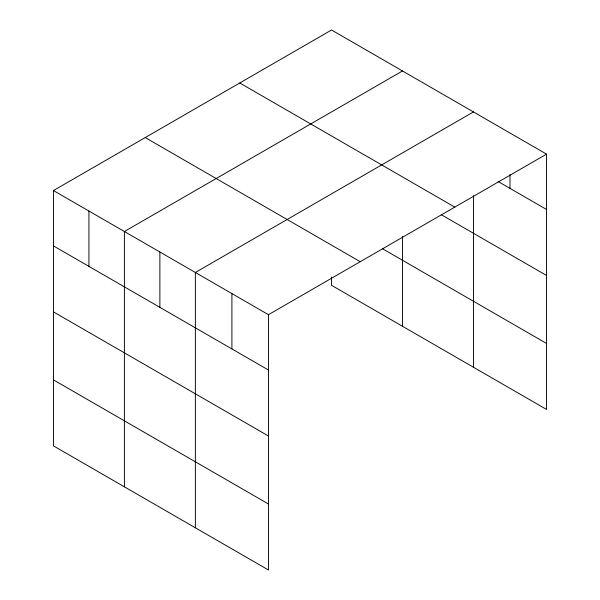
<?xml version="1.0" encoding="UTF-8"?>
<svg xmlns="http://www.w3.org/2000/svg" width="600" height="600" viewBox="0 0 600 600"><rect width="100%" height="100%" fill="white"/><g stroke="black" fill="none" stroke-linecap="round" stroke-linejoin="round"><path stroke-width="0.9" d="M546.548 154.132L268.462 314.685L268.462 570L53.453 445.868L53.453 190.553L331.538 30L546.548 154.132L546.548 409.447L331.538 285.315L331.538 277.065M473.445 195.69L473.445 367.237M402.495 70.965L124.403 231.517L124.403 486.832M473.445 111.93L195.36 272.483L195.36 527.798M498.075 181.5L546.548 209.483M239.767 82.98L454.778 207.12M441.195 214.642L546.548 275.468M382.335 248.647L546.548 343.455M145.222 137.572L360.233 261.705M53.453 190.553L268.462 314.685M53.453 245.903L268.462 370.035M53.453 311.888L268.462 436.02M53.453 379.875L268.462 504.007M510 174.54L510 188.377M402.495 236.4L402.495 326.28M231.907 293.587L231.907 348.93M159.877 252L159.877 307.343M88.927 211.035L88.927 266.385"/></g></svg>
